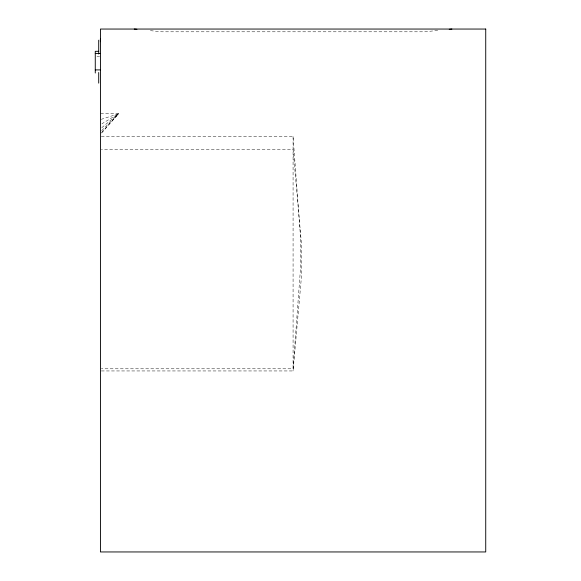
<?xml version="1.0" encoding="UTF-8"?>
<svg xmlns="http://www.w3.org/2000/svg" width="581" height="581" viewBox="0 0 581 581"><rect width="100%" height="100%" fill="white"/><g stroke="black" fill="none" stroke-linecap="round" stroke-linejoin="round"><path stroke-width="0.44" stroke-dasharray="2.9 2.18" d="M101.334 370.947L293.078 370.947L301.677 274.247L301.677 246.279L293.078 149.571L101.334 149.571M101.595 133.071L118.495 113.767L100.433 113.767M101.639 132.439L118.495 113.767L101.29 119.323M101.675 130.638L118.495 113.767L101.936 123.768M101.82 127.66L118.495 113.767M437.689 30.473L424.377 31.802L161.787 31.802L148.467 30.473M96.991 56.524L99.576 56.524M101.334 136.593L293.078 136.593L300.559 237.687L300.559 267.703L293.078 368.797L101.334 368.797M293.078 136.593L293.078 370.947"/><path stroke-width="0.87" d="M449.229 29.319L451.895 29.05M98.712 51.31L95.269 51.31L95.269 73.017M95.269 53.488L100.433 53.488M95.269 69.902L100.433 69.902M134.262 29.05L136.927 29.319M100.36 38.985L100.36 41.687M98.712 40.191L98.712 54.004M98.712 72.487L98.712 83.127M485.731 29.05L100.433 29.05L100.433 551.95L485.731 551.95L485.731 29.05"/></g></svg>
